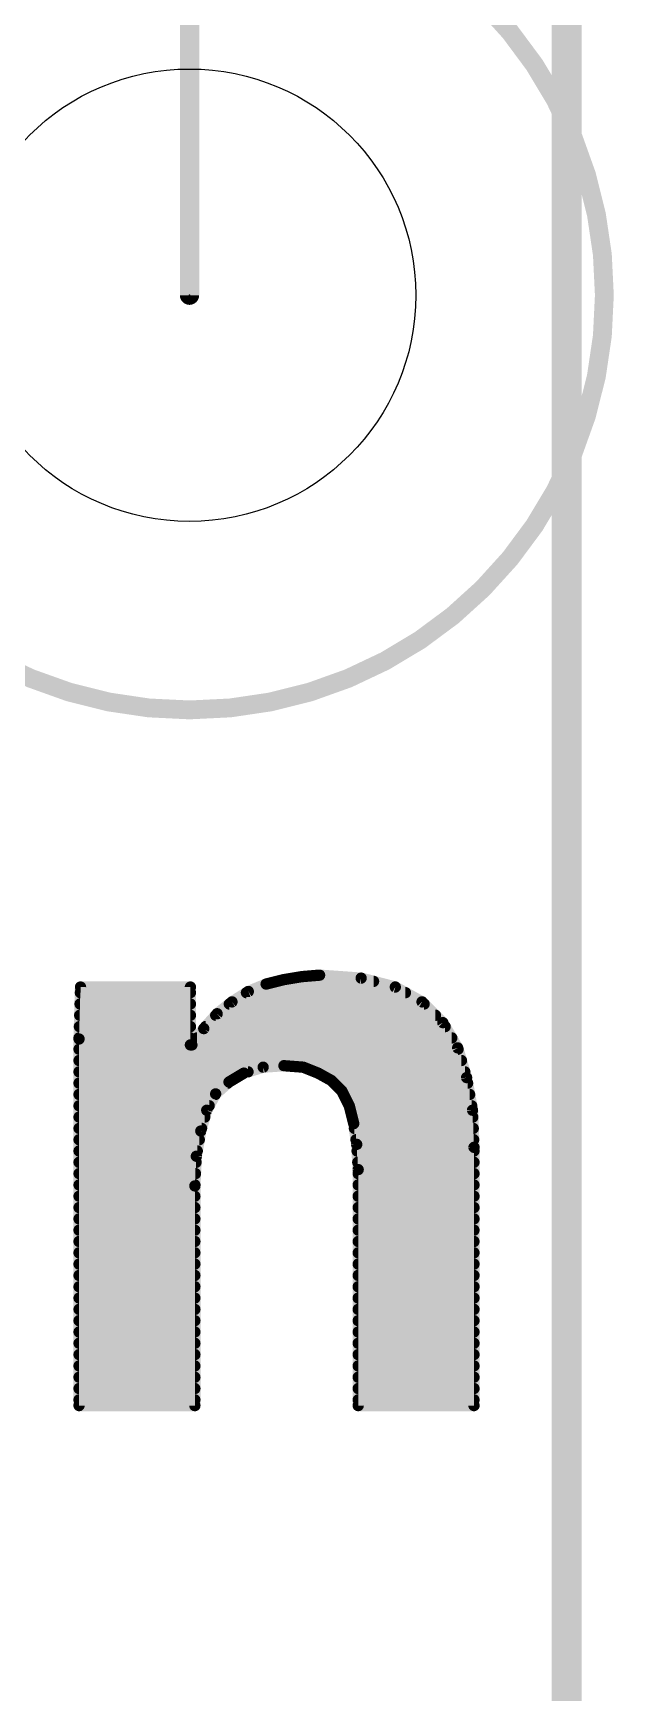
# Model space of a CAD drawing. Extents: x -23 to 84, y -8 to 75.
# Drawn here: x 57.37 to 61.28, y 56.62 to 67.81 of the extents above; entities that cross this region are included whole.
import ezdxf

# ---------------------------------------------------------------- set-up
doc = ezdxf.new("R2010")
doc.units = 0
for name, color, linetype in [('1', 12, 'CONTINUOUS'), ('16', 132, 'CONTINUOUS'), ('20', 53, 'CONTINUOUS'), ('21', 253, 'CONTINUOUS'), ('23', 53, 'CONTINUOUS'), ('39', 12, 'CONTINUOUS'), ('47', 253, 'CONTINUOUS')]:
    doc.layers.add(name, color=color, linetype=linetype)

msp = doc.modelspace()

# ---------------------------------------------------------------- linework, layer by layer
at = {"layer": '1', "const_width": 0.2032}
msp.add_lwpolyline([(60.96, 0), (60.96, 68.58)], dxfattribs=at)
at = {"layer": '16', "const_width": 0.2032}
msp.add_lwpolyline([(60.96, 0), (60.96, 68.58)], dxfattribs=at)
at = {"layer": '20', "const_width": 0.2032}
msp.add_lwpolyline([(60.96, 0), (60.96, 68.58)], dxfattribs=at)
at = {"layer": '20'}
msp.add_circle((58.42, 66.04), 1.524, dxfattribs=at)
at = {"layer": '21', "const_width": 0.0762}
for points in [[(57.676, 61.029), (57.686, 61.379)], [(57.686, 61.379), (58.426, 61.379)], [(58.426, 61.379), (58.426, 60.989)], [(58.706, 61.279), (58.816, 61.349)], [(58.816, 61.349), (58.936, 61.399)], [(58.936, 61.399), (59.056, 61.429)], [(59.0088, 61.4172), (59.6596, 61.4172)], [(59.056, 61.429), (59.176, 61.449)], [(59.176, 61.449), (59.296, 61.459)], [(59.296, 61.459), (59.576, 61.439)], [(59.576, 61.439), (59.806, 61.379)], [(59.806, 61.379), (59.986, 61.279)], [(57.6827, 61.2648), (58.426, 61.2648)], [(57.6849, 61.341), (58.426, 61.341)], [(58.606, 61.199), (58.706, 61.279)], [(58.6883, 61.2648), (60.0002, 61.2648)], [(58.8034, 61.341), (59.8744, 61.341)], [(59.986, 61.279), (60.126, 61.139)], [(57.6806, 61.1886), (58.426, 61.1886)], [(58.516, 61.099), (58.606, 61.199)], [(58.5966, 61.1886), (60.0764, 61.1886)], [(60.126, 61.139), (60.226, 60.969)], [(57.676, 58.559), (57.676, 61.029)], [(57.6762, 61.0362), (58.426, 61.0362)], [(57.6784, 61.1124), (58.426, 61.1124)], [(58.436, 60.989), (58.516, 61.099)], [(58.4703, 61.0362), (60.1865, 61.0362)], [(58.5281, 61.1124), (60.1416, 61.1124)], [(57.676, 60.96), (60.2287, 60.96)], [(58.426, 60.989), (58.436, 60.989)], [(60.226, 60.969), (60.286, 60.769)], [(57.676, 60.8838), (60.2516, 60.8838)], [(57.676, 60.8076), (58.814, 60.8076)], [(58.786, 60.799), (58.686, 60.739)], [(58.916, 60.839), (58.786, 60.799)], [(59.056, 60.849), (58.916, 60.839)], [(59.186, 60.839), (59.056, 60.849)], [(59.286, 60.799), (59.186, 60.839)], [(59.2645, 60.8076), (60.2744, 60.8076)], [(59.376, 60.749), (59.286, 60.799)], [(57.676, 60.7314), (58.6775, 60.7314)], [(58.686, 60.739), (58.596, 60.659)], [(59.446, 60.679), (59.376, 60.749)], [(59.3936, 60.7314), (60.2928, 60.7314)], [(59.496, 60.579), (59.446, 60.679)], [(60.286, 60.769), (60.326, 60.549)], [(57.676, 60.6552), (58.5939, 60.6552)], [(57.676, 60.579), (58.5524, 60.579)], [(58.596, 60.659), (58.536, 60.549)], [(59.4579, 60.6552), (60.3067, 60.6552)], [(59.526, 60.459), (59.496, 60.579)], [(59.496, 60.579), (60.3205, 60.579)], [(57.676, 60.5028), (58.5228, 60.5028)], [(58.536, 60.549), (58.496, 60.409)], [(59.5151, 60.5028), (60.3278, 60.5028)], [(59.546, 60.319), (59.526, 60.459)], [(60.326, 60.549), (60.336, 60.299)], [(57.676, 60.4266), (58.501, 60.4266)], [(57.676, 60.3504), (58.4857, 60.3504)], [(58.496, 60.409), (58.466, 60.239)], [(59.5306, 60.4266), (60.3309, 60.4266)], [(59.5415, 60.3504), (60.3339, 60.3504)], [(57.676, 60.2742), (58.4722, 60.2742)], [(58.466, 60.239), (58.456, 60.039)], [(59.556, 60.149), (59.546, 60.319)], [(59.5486, 60.2742), (60.336, 60.2742)], [(60.336, 60.299), (60.336, 58.559)], [(57.676, 60.198), (58.464, 60.198)], [(57.676, 60.1218), (58.4601, 60.1218)], [(59.5531, 60.198), (60.336, 60.198)], [(59.556, 58.559), (59.556, 60.149)], [(59.556, 60.1218), (60.336, 60.1218)], [(57.676, 60.0456), (58.4563, 60.0456)], [(58.456, 60.039), (58.456, 58.559)], [(59.556, 60.0456), (60.336, 60.0456)], [(57.676, 59.9694), (58.456, 59.9694)], [(59.556, 59.9694), (60.336, 59.9694)], [(57.676, 59.8932), (58.456, 59.8932)], [(57.676, 59.817), (58.456, 59.817)], [(59.556, 59.8932), (60.336, 59.8932)], [(59.556, 59.817), (60.336, 59.817)], [(57.676, 59.7408), (58.456, 59.7408)], [(59.556, 59.7408), (60.336, 59.7408)], [(57.676, 59.6646), (58.456, 59.6646)], [(57.676, 59.5884), (58.456, 59.5884)], [(59.556, 59.6646), (60.336, 59.6646)], [(59.556, 59.5884), (60.336, 59.5884)], [(57.676, 59.5122), (58.456, 59.5122)], [(59.556, 59.5122), (60.336, 59.5122)], [(57.676, 59.436), (58.456, 59.436)], [(57.676, 59.3598), (58.456, 59.3598)], [(59.556, 59.436), (60.336, 59.436)], [(59.556, 59.3598), (60.336, 59.3598)], [(57.676, 59.2836), (58.456, 59.2836)], [(59.556, 59.2836), (60.336, 59.2836)], [(57.676, 59.2074), (58.456, 59.2074)], [(57.676, 59.1312), (58.456, 59.1312)], [(59.556, 59.2074), (60.336, 59.2074)], [(59.556, 59.1312), (60.336, 59.1312)], [(57.676, 59.055), (58.456, 59.055)], [(59.556, 59.055), (60.336, 59.055)], [(57.676, 58.9788), (58.456, 58.9788)], [(57.676, 58.9026), (58.456, 58.9026)], [(59.556, 58.9788), (60.336, 58.9788)], [(59.556, 58.9026), (60.336, 58.9026)], [(57.676, 58.8264), (58.456, 58.8264)], [(59.556, 58.8264), (60.336, 58.8264)], [(57.676, 58.7502), (58.456, 58.7502)], [(57.676, 58.674), (58.456, 58.674)], [(59.556, 58.7502), (60.336, 58.7502)], [(59.556, 58.674), (60.336, 58.674)], [(57.676, 58.5978), (58.456, 58.5978)], [(58.456, 58.559), (57.676, 58.559)], [(59.556, 58.5978), (60.336, 58.5978)], [(60.336, 58.559), (59.556, 58.559)]]:
    msp.add_lwpolyline(points, dxfattribs=at)
at = {"layer": '21', "const_width": 0.0381}
for points in [[(57.686, 61.3981, 1), (57.686, 61.36)], [(57.705, 61.3785, 1), (57.667, 61.3795)], [(58.4451, 61.379, 1), (58.407, 61.379)], [(58.426, 61.36, 1), (58.426, 61.3981)], [(58.8087, 61.3666, 1), (58.8233, 61.3314)], [(58.8262, 61.3329, 1), (58.8058, 61.3651)], [(58.9314, 61.4175, 1), (58.9406, 61.3805)], [(58.9433, 61.3814, 1), (58.9287, 61.4166)], [(59.0088, 61.4363, 1), (59.0088, 61.3982)], [(59.0529, 61.4478, 1), (59.0591, 61.4102)], [(59.0606, 61.4105, 1), (59.0514, 61.4475)], [(59.1744, 61.468, 1), (59.1776, 61.43)], [(59.1791, 61.4302, 1), (59.1729, 61.4678)], [(59.2974, 61.478, 1), (59.2946, 61.44)], [(59.2976, 61.44, 1), (59.2944, 61.478)], [(59.5808, 61.4574, 1), (59.5712, 61.4206)], [(59.5746, 61.42, 1), (59.5774, 61.458)], [(59.6596, 61.3982, 1), (59.6596, 61.4363)], [(59.8153, 61.3957, 1), (59.7967, 61.3623)], [(59.8012, 61.3606, 1), (59.8108, 61.3974)], [(57.6827, 61.2839, 1), (57.6827, 61.2458)], [(57.6849, 61.3601, 1), (57.6849, 61.322)], [(58.426, 61.322, 1), (58.426, 61.3601)], [(58.426, 61.2458, 1), (58.426, 61.2839)], [(58.6883, 61.2839, 1), (58.6883, 61.2458)], [(58.6958, 61.2951, 1), (58.7162, 61.2629)], [(58.7179, 61.2641, 1), (58.6941, 61.2939)], [(58.8034, 61.3601, 1), (58.8034, 61.322)], [(59.8744, 61.322, 1), (59.8744, 61.3601)], [(59.9995, 61.2925, 1), (59.9725, 61.2655)], [(59.9767, 61.2623, 1), (59.9953, 61.2957)], [(60.0002, 61.2458, 1), (60.0002, 61.2839)], [(57.6806, 61.2077, 1), (57.6806, 61.1696)], [(58.426, 61.1696, 1), (58.426, 61.2077)], [(58.5966, 61.2077, 1), (58.5966, 61.1696)], [(58.5941, 61.2139, 1), (58.6179, 61.1841)], [(58.6202, 61.1863, 1), (58.5918, 61.2117)], [(60.0764, 61.1696, 1), (60.0764, 61.2077)], [(60.1424, 61.1487, 1), (60.1096, 61.1293)], [(60.1125, 61.1255, 1), (60.1395, 61.1525)], [(57.6951, 61.029, 1), (57.657, 61.029)], [(57.6762, 61.0553, 1), (57.6762, 61.0172)], [(57.6784, 61.1315, 1), (57.6784, 61.0934)], [(58.426, 61.0934, 1), (58.426, 61.1315)], [(58.426, 61.0172, 1), (58.426, 61.0553)], [(58.4703, 61.0553, 1), (58.4703, 61.0172)], [(58.5018, 61.1117, 1), (58.5302, 61.0863)], [(58.5314, 61.0878, 1), (58.5006, 61.1102)], [(58.5281, 61.1315, 1), (58.5281, 61.0934)], [(60.1416, 61.0934, 1), (60.1416, 61.1315)], [(60.1865, 61.0172, 1), (60.1865, 61.0553)], [(57.657, 61.0295, 1), (57.695, 61.0285)], [(57.676, 60.9791, 1), (57.676, 60.941)], [(58.426, 61.0081, 1), (58.426, 60.97)], [(58.407, 60.989, 1), (58.4451, 60.989)], [(58.4206, 61.0002, 1), (58.4514, 60.9778)], [(58.436, 60.97, 1), (58.436, 61.0081)], [(60.2442, 60.9745, 1), (60.2078, 60.9635)], [(60.2096, 60.9593, 1), (60.2424, 60.9787)], [(60.2287, 60.941, 1), (60.2287, 60.9791)], [(57.676, 60.9029, 1), (57.676, 60.8648)], [(57.676, 60.8267, 1), (57.676, 60.7886)], [(58.7804, 60.8172, 1), (58.7916, 60.7808)], [(58.7958, 60.7827, 1), (58.7762, 60.8153)], [(58.814, 60.7886, 1), (58.814, 60.8267)], [(58.9146, 60.858, 1), (58.9174, 60.82)], [(58.9216, 60.8208, 1), (58.9104, 60.8572)], [(59.0575, 60.868, 1), (59.0545, 60.83)], [(59.0574, 60.83, 1), (59.0546, 60.868)], [(59.1931, 60.8567, 1), (59.1789, 60.8213)], [(59.1845, 60.82, 1), (59.1875, 60.858)], [(59.2645, 60.8267, 1), (59.2645, 60.7886)], [(59.2953, 60.8157, 1), (59.2767, 60.7823)], [(59.2789, 60.7813, 1), (59.2931, 60.8167)], [(60.2516, 60.8648, 1), (60.2516, 60.9029)], [(60.2744, 60.7886, 1), (60.2744, 60.8267)], [(57.676, 60.7505, 1), (57.676, 60.7124)], [(58.6762, 60.7553, 1), (58.6958, 60.7227)], [(58.6987, 60.7248, 1), (58.6733, 60.7532)], [(58.6775, 60.7124, 1), (58.6775, 60.7505)], [(59.3895, 60.7625, 1), (59.3625, 60.7355)], [(59.3667, 60.7323, 1), (59.3853, 60.7657)], [(59.3936, 60.7505, 1), (59.3936, 60.7124)], [(59.463, 60.6875, 1), (59.429, 60.6705)], [(60.3047, 60.7724, 1), (60.2673, 60.7656)], [(60.2678, 60.7635, 1), (60.3042, 60.7745)], [(60.2928, 60.7124, 1), (60.2928, 60.7505)], [(57.676, 60.6743, 1), (57.676, 60.6362)], [(57.676, 60.5981, 1), (57.676, 60.56)], [(58.5524, 60.56, 1), (58.5524, 60.5981)], [(58.5833, 60.6732, 1), (58.6087, 60.6448)], [(58.6127, 60.6499, 1), (58.5793, 60.6681)], [(58.5939, 60.6362, 1), (58.5939, 60.6743)], [(59.4325, 60.6655, 1), (59.4595, 60.6925)], [(59.4579, 60.6743, 1), (59.4579, 60.6362)], [(59.496, 60.5981, 1), (59.496, 60.56)], [(59.5145, 60.5836, 1), (59.4775, 60.5744)], [(59.479, 60.5705, 1), (59.513, 60.5875)], [(60.3067, 60.6362, 1), (60.3067, 60.6743)], [(60.3205, 60.56, 1), (60.3205, 60.5981)], [(57.676, 60.5219, 1), (57.676, 60.4838)], [(58.5193, 60.5581, 1), (58.5527, 60.5399)], [(58.5543, 60.5438, 1), (58.5177, 60.5542)], [(58.5228, 60.4838, 1), (58.5228, 60.5219)], [(59.5151, 60.5219, 1), (59.5151, 60.4838)], [(59.5449, 60.4617, 1), (59.5071, 60.4563)], [(60.345, 60.5498, 1), (60.307, 60.5482)], [(60.3073, 60.5456, 1), (60.3447, 60.5524)], [(60.3278, 60.4838, 1), (60.3278, 60.5219)], [(57.676, 60.4457, 1), (57.676, 60.4076)], [(57.676, 60.3695, 1), (57.676, 60.3314)], [(58.4777, 60.4142, 1), (58.5143, 60.4038)], [(58.5148, 60.4057, 1), (58.4772, 60.4123)], [(58.4857, 60.3314, 1), (58.4857, 60.3695)], [(58.501, 60.4076, 1), (58.501, 60.4457)], [(59.5075, 60.4544, 1), (59.5445, 60.4636)], [(59.5306, 60.4457, 1), (59.5306, 60.4076)], [(59.5415, 60.3695, 1), (59.5415, 60.3314)], [(60.3309, 60.4076, 1), (60.3309, 60.4457)], [(60.3339, 60.3314, 1), (60.3339, 60.3695)], [(57.676, 60.2933, 1), (57.676, 60.2552)], [(58.485, 60.238, 1), (58.447, 60.24)], [(58.4722, 60.2552, 1), (58.4722, 60.2933)], [(59.565, 60.3201, 1), (59.527, 60.3179)], [(59.5271, 60.3163, 1), (59.5649, 60.3217)], [(59.5486, 60.2933, 1), (59.5486, 60.2552)], [(60.3551, 60.299, 1), (60.317, 60.299)], [(60.317, 60.2982, 1), (60.355, 60.2998)], [(60.336, 60.2552, 1), (60.336, 60.2933)], [(57.676, 60.2171, 1), (57.676, 60.179)], [(57.676, 60.1409, 1), (57.676, 60.1028)], [(58.4472, 60.2423, 1), (58.4848, 60.2357)], [(58.4601, 60.1028, 1), (58.4601, 60.1409)], [(58.464, 60.179, 1), (58.464, 60.2171)], [(59.5531, 60.2171, 1), (59.5531, 60.179)], [(59.5751, 60.149, 1), (59.537, 60.149)], [(59.537, 60.1479, 1), (59.575, 60.1501)], [(59.556, 60.1409, 1), (59.556, 60.1028)], [(60.336, 60.179, 1), (60.336, 60.2171)], [(60.336, 60.1028, 1), (60.336, 60.1409)], [(57.676, 60.0647, 1), (57.676, 60.0266)], [(58.4751, 60.039, 1), (58.437, 60.039)], [(58.437, 60.04, 1), (58.475, 60.038)], [(58.4563, 60.0266, 1), (58.4563, 60.0647)], [(59.556, 60.0647, 1), (59.556, 60.0266)], [(60.336, 60.0266, 1), (60.336, 60.0647)], [(57.676, 59.9885, 1), (57.676, 59.9504)], [(58.456, 59.9504, 1), (58.456, 59.9885)], [(59.556, 59.9885, 1), (59.556, 59.9504)], [(60.336, 59.9504, 1), (60.336, 59.9885)], [(57.676, 59.9123, 1), (57.676, 59.8742)], [(57.676, 59.8361, 1), (57.676, 59.798)], [(58.456, 59.8742, 1), (58.456, 59.9123)], [(58.456, 59.798, 1), (58.456, 59.8361)], [(59.556, 59.9123, 1), (59.556, 59.8742)], [(59.556, 59.8361, 1), (59.556, 59.798)], [(60.336, 59.8742, 1), (60.336, 59.9123)], [(60.336, 59.798, 1), (60.336, 59.8361)], [(57.676, 59.7599, 1), (57.676, 59.7218)], [(58.456, 59.7218, 1), (58.456, 59.7599)], [(59.556, 59.7599, 1), (59.556, 59.7218)], [(60.336, 59.7218, 1), (60.336, 59.7599)], [(57.676, 59.6837, 1), (57.676, 59.6456)], [(57.676, 59.6075, 1), (57.676, 59.5694)], [(58.456, 59.6456, 1), (58.456, 59.6837)], [(58.456, 59.5694, 1), (58.456, 59.6075)], [(59.556, 59.6837, 1), (59.556, 59.6456)], [(59.556, 59.6075, 1), (59.556, 59.5694)], [(60.336, 59.6456, 1), (60.336, 59.6837)], [(60.336, 59.5694, 1), (60.336, 59.6075)], [(57.676, 59.5313, 1), (57.676, 59.4931)], [(58.456, 59.4931, 1), (58.456, 59.5313)], [(59.556, 59.5313, 1), (59.556, 59.4931)], [(60.336, 59.4931, 1), (60.336, 59.5313)], [(57.676, 59.455, 1), (57.676, 59.4169)], [(57.676, 59.3788, 1), (57.676, 59.3407)], [(58.456, 59.4169, 1), (58.456, 59.455)], [(58.456, 59.3407, 1), (58.456, 59.3788)], [(59.556, 59.455, 1), (59.556, 59.4169)], [(59.556, 59.3788, 1), (59.556, 59.3407)], [(60.336, 59.4169, 1), (60.336, 59.455)], [(60.336, 59.3407, 1), (60.336, 59.3788)], [(57.676, 59.3026, 1), (57.676, 59.2645)], [(58.456, 59.2645, 1), (58.456, 59.3026)], [(59.556, 59.3026, 1), (59.556, 59.2645)], [(60.336, 59.2645, 1), (60.336, 59.3026)], [(57.676, 59.2264, 1), (57.676, 59.1883)], [(57.676, 59.1502, 1), (57.676, 59.1121)], [(58.456, 59.1883, 1), (58.456, 59.2264)], [(58.456, 59.1121, 1), (58.456, 59.1502)], [(59.556, 59.2264, 1), (59.556, 59.1883)], [(59.556, 59.1502, 1), (59.556, 59.1121)], [(60.336, 59.1883, 1), (60.336, 59.2264)], [(60.336, 59.1121, 1), (60.336, 59.1502)], [(57.676, 59.074, 1), (57.676, 59.0359)], [(58.456, 59.0359, 1), (58.456, 59.074)], [(59.556, 59.074, 1), (59.556, 59.0359)], [(60.336, 59.0359, 1), (60.336, 59.074)], [(57.676, 58.9978, 1), (57.676, 58.9597)], [(57.676, 58.9216, 1), (57.676, 58.8835)], [(58.456, 58.9597, 1), (58.456, 58.9978)], [(58.456, 58.8835, 1), (58.456, 58.9216)], [(59.556, 58.9978, 1), (59.556, 58.9597)], [(59.556, 58.9216, 1), (59.556, 58.8835)], [(60.336, 58.9597, 1), (60.336, 58.9978)], [(60.336, 58.8835, 1), (60.336, 58.9216)], [(57.676, 58.8454, 1), (57.676, 58.8073)], [(58.456, 58.8073, 1), (58.456, 58.8454)], [(59.556, 58.8454, 1), (59.556, 58.8073)], [(60.336, 58.8073, 1), (60.336, 58.8454)], [(57.676, 58.7692, 1), (57.676, 58.7311)], [(57.676, 58.693, 1), (57.676, 58.6549)], [(58.456, 58.7311, 1), (58.456, 58.7692)], [(58.456, 58.6549, 1), (58.456, 58.693)], [(59.556, 58.7692, 1), (59.556, 58.7311)], [(59.556, 58.693, 1), (59.556, 58.6549)], [(60.336, 58.7311, 1), (60.336, 58.7692)], [(60.336, 58.6549, 1), (60.336, 58.693)], [(57.676, 58.6168, 1), (57.676, 58.5787)], [(57.676, 58.5781, 1), (57.676, 58.54)], [(58.456, 58.5787, 1), (58.456, 58.6168)], [(58.456, 58.54, 1), (58.456, 58.5781)], [(59.556, 58.6168, 1), (59.556, 58.5787)], [(59.556, 58.5781, 1), (59.556, 58.54)], [(60.336, 58.5787, 1), (60.336, 58.6168)], [(60.336, 58.54, 1), (60.336, 58.5781)], [(57.657, 58.559, 1), (57.6951, 58.559)], [(58.437, 58.559, 1), (58.4751, 58.559)], [(59.537, 58.559, 1), (59.5751, 58.559)], [(60.317, 58.559, 1), (60.3551, 58.559)]]:
    msp.add_lwpolyline(points, format="xyb", dxfattribs=at)
at = {"layer": '23'}
msp.add_point((58.42, 66.04), dxfattribs=at)
at = {"layer": '39', "const_width": 0.127}
msp.add_lwpolyline([(58.42, 63.246, 1), (58.42, 68.834, 1), (58.42, 63.246)], format="xyb", dxfattribs=at)
at = {"layer": '47', "const_width": 0.13}
msp.add_lwpolyline([(58.42, 66.04), (58.42, 71.8)], dxfattribs=at)
at = {"layer": '47', "const_width": 0.065}
msp.add_lwpolyline([(58.3875, 66.04, 1), (58.4525, 66.04)], format="xyb", dxfattribs=at)

doc.saveas('drawing.dxf')
